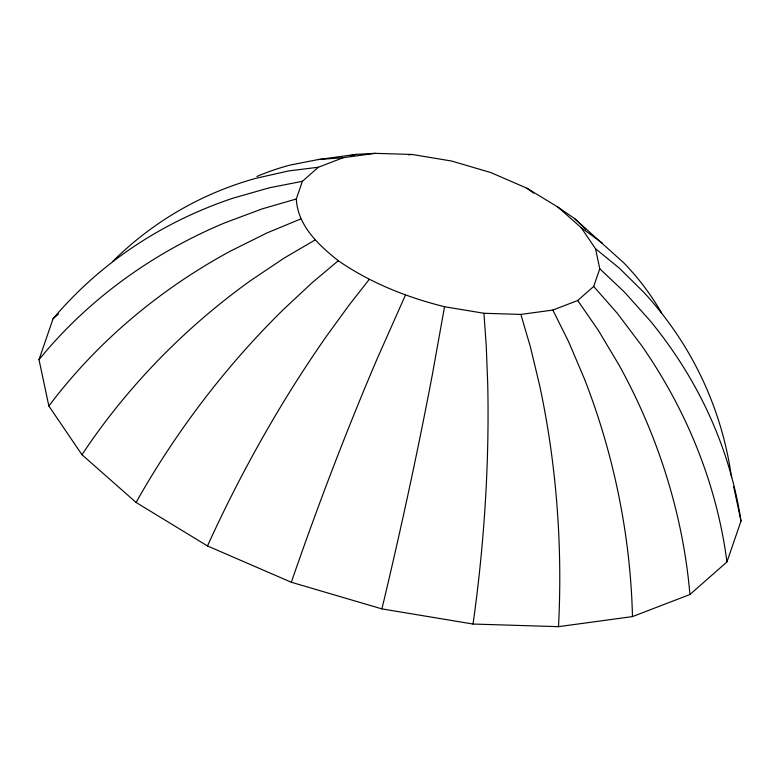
<?xml version="1.0" encoding="UTF-8"?>
<svg xmlns="http://www.w3.org/2000/svg" width="780" height="780" viewBox="0 0 780 780"><rect width="100%" height="100%" fill="white"/><g stroke="black" fill="none" stroke-linecap="round" stroke-linejoin="round"><path stroke-width="1.17" d="M661.664 313.014A491.995 354.023 -42.1 0 0 624.078 263.133L574.46 218.498L557.807 207.031L526.939 188.224L490.688 172.526L451.542 161.021L412.152 154.469L375.2 153.338L343.219 157.687L318.386 167.232L302.377 181.321L296.302 198.988C297.765 225.849 318.601 245.008 338.276 260.725C370.363 282.857 406.848 297.336 444.541 306.735L432.461 374.01A491.995 45.737 -77.1 0 1 381.907 608.887L473.021 624.039L558.49 626.662L632.473 616.6L689.929 594.516L726.941 561.932L741 521.069L733.668 486.584M381.907 608.887L291.33 582.26L207.49 545.961L136.081 502.457L81.978 454.73L48.867 406.019L39 359.648L53.059 318.776L58.471 314.008M444.541 306.735L483.931 313.277L520.874 314.418L552.854 310.06L577.697 300.514L593.697 286.435L599.771 268.769L595.51 248.722L581.197 227.662L557.807 207.031M405.385 295.22L377.559 357.864A491.995 68.455 -70.2 0 0 291.33 582.26M369.145 279.523L349.108 305.097L326.732 335.858A491.995 177.986 -62.8 0 0 207.49 545.961M338.276 260.725L312.234 282.633L283.452 309.494A491.995 275.389 -54 0 0 136.081 502.457M314.886 240.084L284.3 257.985L250.653 280.556A491.995 354.023 -42.1 0 0 81.978 454.73M300.573 219.034L267.199 232.83L230.578 251.033A491.995 408.525 -24.3 0 0 48.867 406.019M296.302 198.988L262.109 208.894L224.601 222.924A491.995 435.191 2.8 0 0 39 359.648M350.376 155.649L356.343 154.362L375.2 153.338M356.343 154.362L318.142 159.559L290.394 165.019A491.995 340.07 76.3 0 0 256.883 176.465M302.377 181.321L269.363 187.785L233.123 198.149A491.995 432.198 34.8 0 0 53.059 318.776M318.386 167.232L288.473 170.957L255.557 178.396A491.995 399.76 59.9 0 0 112.856 261.281M408.652 154.849L412.152 154.469M318.142 159.559L343.219 157.687M581.197 227.662L602.404 243.145M526.939 188.224L533.715 193.196M595.51 248.722L619.495 268.291L644.153 292.666A491.995 408.525 -24.3 0 1 730.957 473.528M574.46 218.498L586.043 229.31M599.771 268.769L624.595 292.237L650.13 320.765A491.995 435.191 2.8 0 1 741 521.069M593.697 286.435L617.331 313.346L641.608 345.54A491.995 432.198 34.8 0 1 726.941 561.932M577.697 300.514L598.221 330.164L619.174 365.293A491.995 399.76 59.9 0 1 689.929 594.516M552.854 310.06L568.552 341.572L584.337 378.68A491.995 340.07 76.3 0 1 632.473 616.6M520.874 314.418L530.351 346.769L539.497 384.784A491.995 257.205 87.3 0 1 558.49 626.662M731.133 474.698L731.64 477.067M483.931 313.277L486.223 345.413L487.695 383.185A491.995 156.819 -84.3 0 1 473.021 624.039"/></g></svg>
